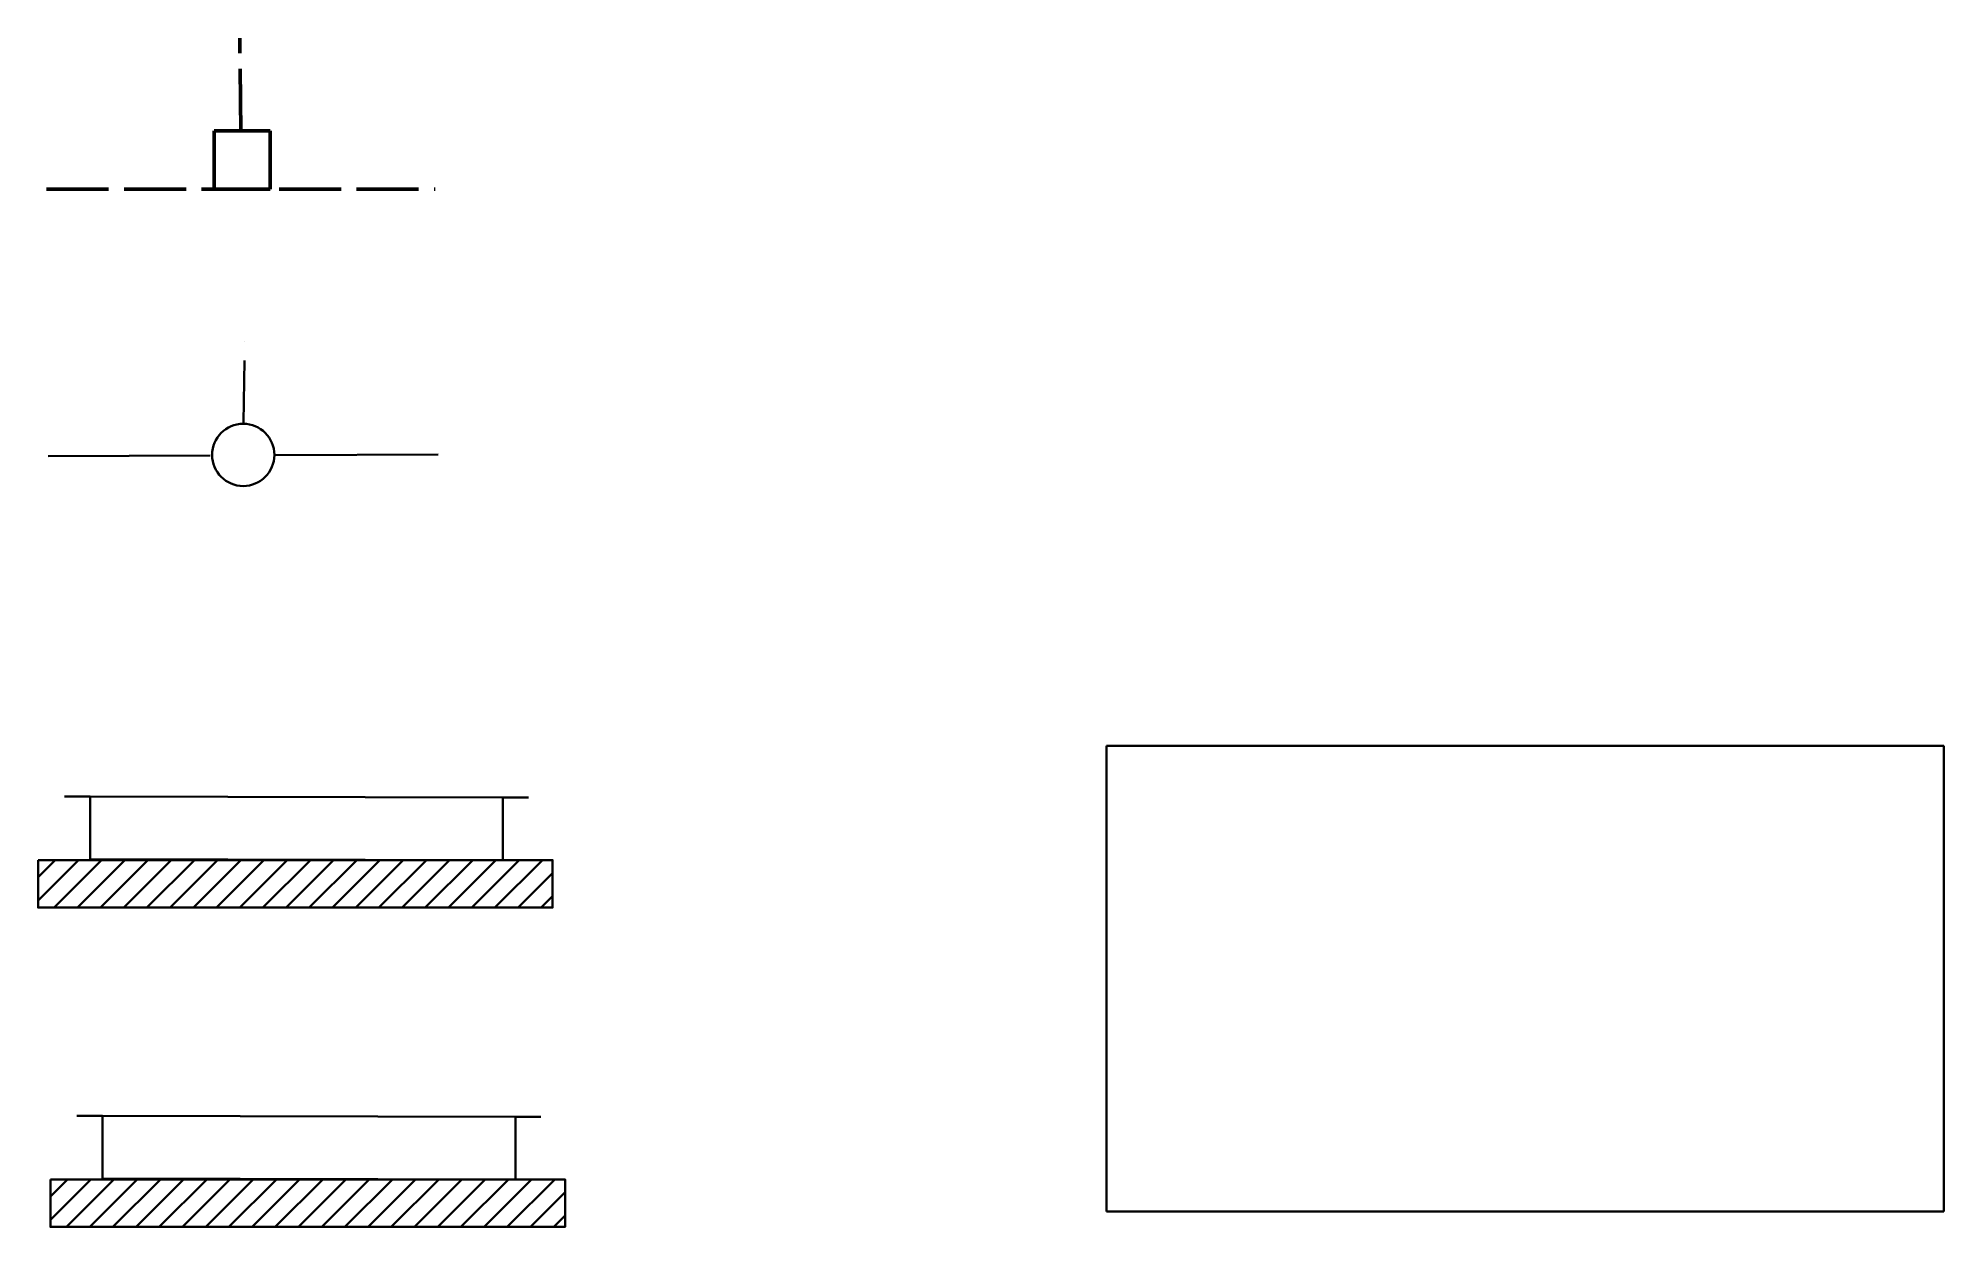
# Model space of a CAD drawing. Header units: millimetres. Extents: x 5300 to 5669, y 1079 to 1309.
import ezdxf

# ---------------------------------------------------------------- set-up
doc = ezdxf.new("R2010")
doc.units = ezdxf.units.MM
doc.linetypes.add('ACAD_ISO02W100', pattern=[15, 12, -3])
doc.linetypes.add('ACAD_ISO03W100', pattern=[30, 12, -18])
picture_1 = doc.add_image_def('image1.png', size_in_pixel=(806, 448))

msp = doc.modelspace()

# ---------------------------------------------------------------- hatches: boundary and pattern name
at = {"linetype": 'ACAD_ISO03W100', "lineweight": 30}
h = msp.add_hatch(dxfattribs=at)
h.set_pattern_fill('LINE', color=256, angle=45)
h.paths.add_polyline_path([(5299.95, 1149.88), (5399.53, 1149.88), (5399.53, 1140.7), (5299.95, 1140.7)])
h = msp.add_hatch(dxfattribs=at)
h.set_pattern_fill('LINE', color=256, angle=45)
h.set_pattern_definition([(45, (2.398, -61.7856), (-2.245064, 2.245064), [])])
h.paths.add_polyline_path([(5302.34, 1088.1), (5401.93, 1088.1), (5401.93, 1078.91), (5302.34, 1078.91)])

# ---------------------------------------------------------------- linework, layer by layer
at = {"linetype": 'ACAD_ISO02W100', "lineweight": 50}
for p, q in [((5339.17, 1290.99), (5338.98, 1308.93)), ((5338.98, 1308.93), (5338.98, 1308.93)), ((5301.57, 1279.72), (5376.78, 1279.72))]:
    msp.add_line(p, q, dxfattribs=at)
at = {"linetype": 'ACAD_ISO03W100', "lineweight": 30}
for p, q in [((5339.71, 1234.55), (5339.93, 1250.18)), ((5339.93, 1250.18), (5339.93, 1250.18)), ((5305.06, 1162.21), (5309.99, 1162.21)), ((5389.92, 1162.01), (5394.85, 1162.01)), ((5307.45, 1100.41), (5312.38, 1100.41)), ((5392.32, 1100.22), (5397.25, 1100.22))]:
    msp.add_line(p, q, dxfattribs=at)
at = {"lineweight": 30}
for p, q in [((5345.97, 1228.22), (5377.35, 1228.36)), ((5301.89, 1228.02), (5333.26, 1228.17)), ((5301.89, 1228.02), (5333.26, 1228.17))]:
    msp.add_line(p, q, dxfattribs=at)
at = {"color": 255, "lineweight": 30, "transparency": 33554508}
for p, q in [((5299.95, 1149.88), (5399.03, 1149.88)), ((5302.34, 1088.1), (5401.43, 1088.1))]:
    msp.add_line(p, q, dxfattribs=at)
at = {"linetype": 'ACAD_ISO03W100', "lineweight": 50}
msp.add_lwpolyline([(5334, 1279.72), (5344.85, 1279.72), (5344.85, 1290.99), (5334, 1290.99)], close=True, dxfattribs=at)
at = {"lineweight": 30}
for points in [[(5309.99, 1150.05), (5389.92, 1149.86), (5389.92, 1162.01), (5309.99, 1162.2)], [(5312.39, 1088.26), (5392.32, 1088.07), (5392.32, 1100.22), (5312.39, 1100.41)]]:
    msp.add_lwpolyline(points, close=True, dxfattribs=at)
at = {"color": 255, "lineweight": 30, "transparency": 33554508}
for points in [[(5299.95, 1149.88), (5399.03, 1149.88), (5399.03, 1149.88), (5299.95, 1149.88)], [(5299.95, 1149.88), (5399.03, 1149.88), (5399.03, 1149.88), (5299.95, 1149.88)], [(5302.34, 1088.1), (5401.43, 1088.1), (5401.43, 1088.1), (5302.34, 1088.1)], [(5302.34, 1088.1), (5401.43, 1088.1), (5401.43, 1088.1), (5302.34, 1088.1)]]:
    msp.add_lwpolyline(points, close=True, dxfattribs=at)
at = {"color": 255, "lineweight": 30, "transparency": 33554457}
for points in [[(5299.95, 1149.88), (5399.53, 1149.88), (5399.53, 1140.7), (5299.95, 1140.7)], [(5302.34, 1088.1), (5401.93, 1088.1), (5401.93, 1078.91), (5302.34, 1078.91)]]:
    msp.add_lwpolyline(points, close=True, dxfattribs=at)
at = {"lineweight": 30}
msp.add_circle((5339.64, 1228.29), 6.03, dxfattribs=at)

# ---------------------------------------------------------------- pictures from other files: only their frames are drawn
at = {"linetype": 'ACAD_ISO03W100', "lineweight": 30}
image = msp.add_image(picture_1, insert=(5506.71, 1081.87), size_in_units=(162.1, 90.1), dxfattribs=at)
image.dxf.flags = 7

doc.saveas('drawing.dxf')
